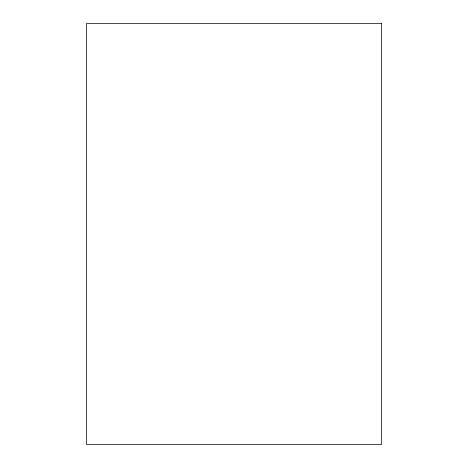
<?xml version="1.0" encoding="UTF-8"?>
<svg xmlns="http://www.w3.org/2000/svg" width="468" height="468" viewBox="0 0 468 468"><rect width="100%" height="100%" fill="white"/><g stroke="black" fill="none" stroke-linecap="round" stroke-linejoin="round"><path stroke-width="0.7" d="M381.42 23.4L86.58 23.4L86.58 444.6L381.42 444.6L381.42 23.4"/></g></svg>
